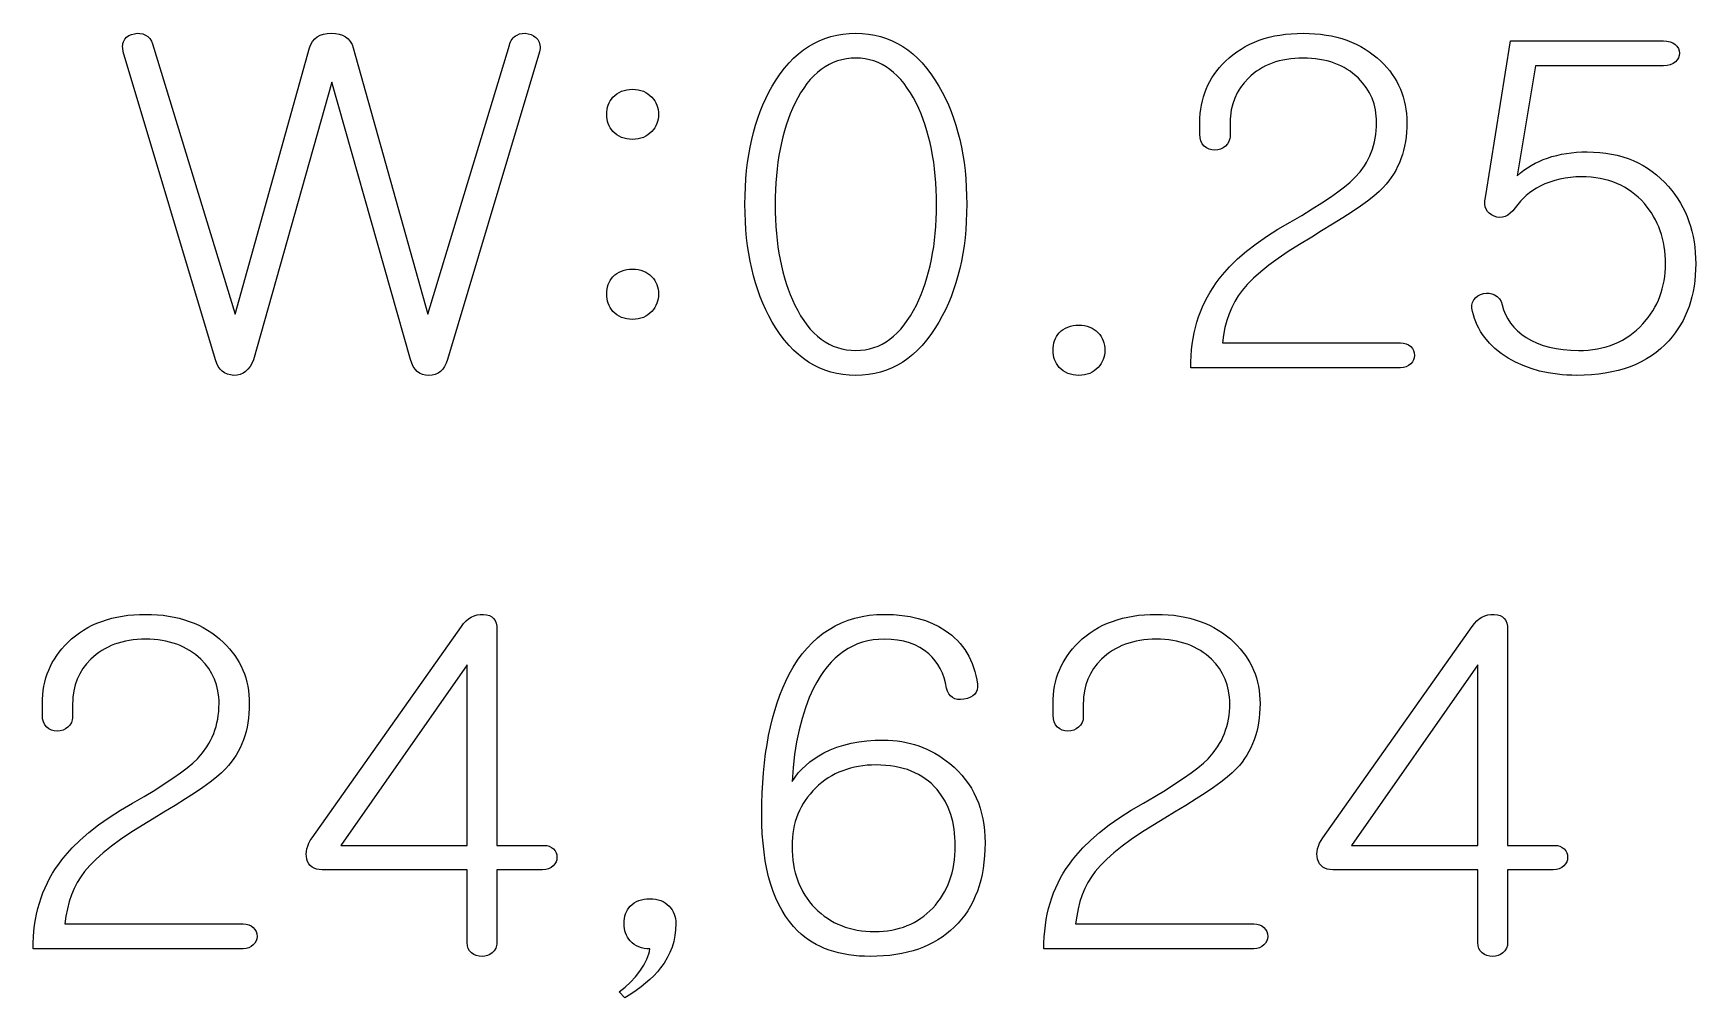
# Model space of a CAD drawing. Extents: x -145 to 145, y -175 to 185.
# Drawn here: x 4.87 to 22.9, y 166.19 to 176.65 of the extents above; entities that cross this region are included whole.
import ezdxf

# ---------------------------------------------------------------- set-up
doc = ezdxf.new("R2010")
doc.units = 0
doc.layers.add('screen_exp-1p', color=7, linetype='CONTINUOUS')

msp = doc.modelspace()

# ---------------------------------------------------------------- linework, layer by layer
at = {"layer": 'screen_exp-1p'}
for points in [[(5.843522, 176.448961), (5.836688, 176.488396), (5.835955, 176.506985), (5.837013, 176.524821), (5.839861, 176.541904), (5.844498, 176.558235), (5.859143, 176.588639), (5.87932, 176.610314), (5.903403, 176.627171), (5.93139, 176.639213), (5.963284, 176.646437), (5.9942, 176.650953), (6.024466, 176.65005), (6.054081, 176.643728), (6.083045, 176.631988), (6.109406, 176.61513), (6.13121, 176.593456), (6.148459, 176.566965), (6.161151, 176.535658), (7.05676, 173.607223), (7.86385, 176.492309), (7.877762, 176.529562), (7.896068, 176.561848), (7.918768, 176.589166), (7.945861, 176.611518), (7.977347, 176.628902), (8.013227, 176.64132), (8.0535, 176.64877), (8.098166, 176.651254), (8.144053, 176.64877), (8.185384, 176.64132), (8.222159, 176.628902), (8.254377, 176.611518), (8.28204, 176.589166), (8.305146, 176.561848), (8.323696, 176.529562), (8.33769, 176.492309), (9.14478, 173.607223), (10.029975, 176.521208), (10.034694, 176.539797), (10.04104, 176.557031), (10.049013, 176.57291), (10.058614, 176.587435), (10.069841, 176.600605), (10.082696, 176.612421), (10.097178, 176.622882), (10.113287, 176.631988), (10.140299, 176.643728), (10.169263, 176.65005), (10.20018, 176.650953), (10.233049, 176.646437), (10.264942, 176.637105), (10.29293, 176.623559), (10.317013, 176.605798), (10.33719, 176.583823), (10.35216, 176.55372), (10.360621, 176.521208), (10.362411, 176.50405), (10.362574, 176.486289), (10.358018, 176.448961), (9.358268, 173.11594), (9.344844, 173.075301), (9.328002, 173.04008), (9.307743, 173.010278), (9.284068, 172.985894), (9.256975, 172.966929), (9.226465, 172.953383), (9.192538, 172.945255), (9.155194, 172.942546), (9.11907, 172.945255), (9.086201, 172.953383), (9.056586, 172.966929), (9.030225, 172.985894), (9.007119, 173.010278), (8.987267, 173.04008), (8.97067, 173.075301), (8.957327, 173.11594), (8.103373, 176.121439), (7.254627, 173.111124), (7.237623, 173.071613), (7.217853, 173.037371), (7.195316, 173.008397), (7.170013, 172.98469), (7.141944, 172.966252), (7.111108, 172.953082), (7.077507, 172.94518), (7.041139, 172.942546), (7.005015, 172.946234), (6.972146, 172.954888), (6.942531, 172.96851), (6.91617, 172.987099), (6.893064, 173.010654), (6.873212, 173.039177), (6.856615, 173.072667), (6.843272, 173.111124), (5.843522, 176.448961)], [(13.787006, 176.651254), (13.857037, 176.649015), (13.925237, 176.642298), (13.991606, 176.631104), (14.056145, 176.615431), (14.118853, 176.595281), (14.17973, 176.570653), (14.238777, 176.541547), (14.295993, 176.507963), (14.351379, 176.469901), (14.404934, 176.427362), (14.456659, 176.380344), (14.506553, 176.328849), (14.554616, 176.272876), (14.600849, 176.212425), (14.645251, 176.147497), (14.687823, 176.07809), (14.724394, 176.012126), (14.758606, 175.944281), (14.790458, 175.874555), (14.819951, 175.802947), (14.847085, 175.729458), (14.871859, 175.654087), (14.894273, 175.576835), (14.914328, 175.497701), (14.932024, 175.416686), (14.947361, 175.33379), (14.960337, 175.249012), (14.970955, 175.162352), (14.979213, 175.073811), (14.985112, 174.983389), (14.988651, 174.891085), (14.98983, 174.7969), (14.988651, 174.703298), (14.985112, 174.61154), (14.979213, 174.521625), (14.970955, 174.433555), (14.960337, 174.347328), (14.947361, 174.262945), (14.932024, 174.180406), (14.914328, 174.099711), (14.894273, 174.02086), (14.871859, 173.943852), (14.847085, 173.868688), (14.819951, 173.795368), (14.790458, 173.723892), (14.758606, 173.65426), (14.724394, 173.586471), (14.687823, 173.520526), (14.645251, 173.450537), (14.600849, 173.385062), (14.554616, 173.324103), (14.506553, 173.26766), (14.456659, 173.215732), (14.404934, 173.16832), (14.351379, 173.125423), (14.295993, 173.087041), (14.238777, 173.053175), (14.17973, 173.023824), (14.118853, 172.998989), (14.056145, 172.97867), (13.991606, 172.962866), (13.925237, 172.951577), (13.857037, 172.944804), (13.787006, 172.942546), (13.716345, 172.944804), (13.647555, 172.951577), (13.580637, 172.962866), (13.51559, 172.97867), (13.452414, 172.998989), (13.391109, 173.023824), (13.331676, 173.053175), (13.274114, 173.087041), (13.218423, 173.125423), (13.164603, 173.16832), (13.112655, 173.215732), (13.062578, 173.26766), (13.014372, 173.324103), (12.968038, 173.385062), (12.923575, 173.450537), (12.880983, 173.520526), (12.845042, 173.586471), (12.81142, 173.65426), (12.780117, 173.723892), (12.751132, 173.795368), (12.724467, 173.868688), (12.70012, 173.943852), (12.678092, 174.02086), (12.658382, 174.099711), (12.640991, 174.180406), (12.62592, 174.262945), (12.613166, 174.347328), (12.602732, 174.433555), (12.594616, 174.521625), (12.588819, 174.61154), (12.585341, 174.703298), (12.584182, 174.7969), (12.585341, 174.891085), (12.588819, 174.983389), (12.594616, 175.073811), (12.602732, 175.162352), (12.613166, 175.249012), (12.62592, 175.33379), (12.640991, 175.416686), (12.658382, 175.497701), (12.678092, 175.576835), (12.70012, 175.654087), (12.724467, 175.729458), (12.751132, 175.802947), (12.780117, 175.874555), (12.81142, 175.944281), (12.845042, 176.012126), (12.880983, 176.07809), (12.923575, 176.147497), (12.968038, 176.212425), (13.014372, 176.272876), (13.062578, 176.328849), (13.112655, 176.380344), (13.164603, 176.427362), (13.218423, 176.469901), (13.274114, 176.507963), (13.331676, 176.541547), (13.391109, 176.570653), (13.452414, 176.595281), (13.51559, 176.615431), (13.580637, 176.631104), (13.647555, 176.642298), (13.716345, 176.649015), (13.787006, 176.651254)], [(18.63742, 176.651254), (18.702345, 176.650069), (18.765643, 176.646513), (18.827314, 176.640586), (18.887358, 176.632289), (18.945774, 176.621621), (19.002563, 176.608583), (19.057725, 176.593174), (19.11126, 176.575394), (19.163168, 176.555244), (19.213448, 176.532723), (19.262101, 176.507831), (19.309127, 176.480569), (19.354526, 176.450936), (19.398298, 176.418933), (19.440442, 176.384559), (19.480959, 176.347814), (19.515008, 176.313609), (19.546861, 176.278426), (19.576516, 176.242265), (19.603975, 176.205125), (19.629238, 176.167007), (19.652303, 176.127911), (19.673172, 176.087836), (19.691844, 176.046783), (19.708319, 176.004751), (19.722598, 175.961741), (19.73468, 175.917753), (19.744565, 175.872786), (19.752254, 175.826842), (19.757746, 175.779918), (19.761041, 175.732017), (19.762139, 175.683137), (19.761142, 175.629591), (19.758152, 175.577324), (19.753169, 175.526337), (19.746192, 175.476629), (19.737223, 175.428201), (19.726259, 175.381052), (19.713303, 175.335182), (19.698353, 175.290592), (19.68141, 175.247281), (19.662473, 175.205249), (19.641543, 175.164497), (19.61862, 175.125024), (19.593704, 175.086831), (19.566794, 175.049917), (19.537891, 175.014282), (19.506994, 174.979927), (19.461189, 174.934622), (19.404481, 174.885403), (19.336871, 174.832271), (19.258359, 174.775226), (19.168944, 174.714267), (19.068628, 174.649395), (18.957409, 174.580609), (18.835287, 174.50791), (18.731147, 174.440479), (18.598612, 174.361909), (18.476979, 174.285146), (18.366248, 174.21019), (18.266419, 174.137039), (18.177493, 174.065694), (18.099469, 173.996156), (18.032347, 173.928424), (17.976127, 173.862498), (17.934064, 173.805152), (17.896395, 173.743892), (17.863118, 173.678718), (17.834236, 173.609632), (17.809746, 173.536632), (17.78965, 173.459718), (17.773948, 173.378891), (17.762639, 173.294151), (19.694448, 173.294151), (19.726666, 173.291742), (19.75563, 173.284518), (19.78134, 173.272476), (19.803795, 173.255619), (19.82202, 173.235149), (19.835037, 173.21227), (19.842848, 173.186984), (19.845452, 173.159289), (19.842848, 173.133701), (19.835037, 173.109919), (19.82202, 173.087944), (19.803795, 173.067775), (19.78134, 173.04881), (19.75563, 173.035264), (19.726666, 173.027136), (19.694448, 173.024426), (17.418975, 173.024426), (17.419443, 173.090108), (17.422148, 173.154698), (17.427091, 173.218197), (17.434271, 173.280604), (17.443688, 173.341921), (17.455343, 173.402146), (17.469235, 173.46128), (17.485365, 173.519322), (17.503732, 173.576274), (17.524336, 173.632134), (17.547178, 173.686903), (17.572257, 173.74058), (17.599573, 173.793167), (17.629127, 173.844662), (17.660919, 173.895066), (17.694948, 173.944379), (17.72798, 173.988724), (17.76329, 174.032656), (17.840744, 174.119278), (17.927311, 174.204244), (18.022991, 174.287555), (18.127782, 174.369209), (18.241686, 174.449209), (18.364702, 174.527552), (18.49683, 174.60424), (18.621718, 174.677089), (18.736028, 174.746327), (18.839762, 174.811952), (18.932919, 174.873964), (19.0155, 174.932364), (19.087503, 174.987152), (19.14893, 175.038327), (19.19978, 175.08589), (19.254698, 175.148956), (19.302293, 175.215334), (19.323345, 175.249764), (19.342566, 175.285023), (19.359957, 175.321109), (19.375517, 175.358023), (19.389246, 175.395764), (19.401145, 175.434334), (19.411214, 175.473732), (19.419451, 175.513957), (19.425858, 175.55501), (19.430435, 175.596891), (19.433181, 175.6396), (19.434096, 175.683137), (19.433323, 175.718884), (19.431004, 175.753879), (19.421729, 175.821611), (19.406271, 175.886333), (19.384629, 175.948044), (19.356804, 176.006746), (19.322796, 176.062436), (19.282604, 176.115117), (19.236229, 176.164787), (19.207651, 176.191033), (19.177894, 176.215586), (19.146957, 176.238446), (19.11484, 176.259612), (19.081543, 176.279085), (19.047067, 176.296865), (19.011411, 176.312951), (18.974576, 176.327344), (18.93656, 176.340044), (18.897365, 176.35105), (18.85699, 176.360363), (18.815436, 176.367983), (18.772701, 176.37391), (18.728787, 176.378143), (18.683694, 176.380683), (18.63742, 176.38153), (18.591167, 176.380683), (18.546134, 176.378143), (18.502322, 176.37391), (18.45973, 176.367983), (18.418359, 176.360363), (18.378208, 176.35105), (18.339277, 176.340044), (18.301567, 176.327344), (18.265077, 176.312951), (18.229807, 176.296865), (18.195758, 176.279085), (18.16293, 176.259612), (18.131321, 176.238446), (18.100933, 176.215586), (18.071766, 176.191033), (18.043819, 176.164787), (17.997444, 176.115117), (17.957252, 176.062436), (17.923243, 176.006746), (17.895418, 175.948044), (17.873777, 175.886333), (17.858318, 175.821611), (17.849043, 175.753879), (17.846724, 175.718884), (17.845952, 175.683137), (17.845952, 175.543458), (17.845138, 175.525848), (17.842697, 175.50914), (17.832934, 175.478435), (17.816662, 175.451342), (17.793881, 175.427862), (17.769148, 175.408897), (17.741811, 175.395351), (17.71187, 175.387223), (17.679327, 175.384513), (17.646783, 175.387223), (17.616842, 175.395351), (17.589505, 175.408897), (17.564772, 175.427862), (17.544269, 175.454052), (17.529624, 175.484456), (17.520837, 175.519074), (17.517909, 175.557908), (17.517909, 175.683137), (17.518987, 175.732017), (17.522221, 175.779918), (17.527611, 175.826842), (17.535157, 175.872786), (17.544859, 175.917753), (17.556717, 175.961741), (17.570731, 176.004751), (17.586902, 176.046783), (17.605228, 176.087836), (17.62571, 176.127911), (17.648349, 176.167007), (17.673143, 176.205125), (17.700094, 176.242265), (17.7292, 176.278426), (17.760463, 176.313609), (17.793881, 176.347814), (17.833788, 176.384559), (17.875404, 176.418933), (17.918728, 176.450936), (17.963761, 176.480569), (18.010502, 176.507831), (18.058952, 176.532723), (18.10911, 176.555244), (18.160977, 176.575394), (18.214552, 176.593174), (18.269836, 176.608583), (18.326829, 176.621621), (18.38553, 176.632289), (18.44594, 176.640586), (18.508058, 176.646513), (18.571885, 176.650069), (18.63742, 176.651254)], [(22.546166, 176.569373), (22.583266, 176.566965), (22.616461, 176.55974), (22.645751, 176.547699), (22.671135, 176.530841), (22.691638, 176.510371), (22.706283, 176.487493), (22.715069, 176.462206), (22.717998, 176.434511), (22.715395, 176.408924), (22.707584, 176.385142), (22.694567, 176.363167), (22.676342, 176.342998), (22.64868, 176.324033), (22.617763, 176.310486), (22.583592, 176.302358), (22.546166, 176.299649), (21.155889, 176.299649), (20.958022, 175.105156), (20.993902, 175.136614), (21.031246, 175.165965), (21.070054, 175.193208), (21.110327, 175.218344), (21.152065, 175.241373), (21.195267, 175.262295), (21.239934, 175.281109), (21.286065, 175.297816), (21.336101, 175.31362), (21.387276, 175.327317), (21.439591, 175.338907), (21.493044, 175.34839), (21.547637, 175.355765), (21.603368, 175.361033), (21.660239, 175.364194), (21.718248, 175.365247), (21.786977, 175.36378), (21.853875, 175.359377), (21.918943, 175.35204), (21.98218, 175.341767), (22.043586, 175.328559), (22.103162, 175.312416), (22.160907, 175.293338), (22.216822, 175.271326), (22.270906, 175.246378), (22.323159, 175.218495), (22.373582, 175.187676), (22.422174, 175.153923), (22.468935, 175.117235), (22.513866, 175.077612), (22.556967, 175.035053), (22.598237, 174.98956), (22.634177, 174.946776), (22.667799, 174.902713), (22.699103, 174.85737), (22.728087, 174.810747), (22.754753, 174.762846), (22.7791, 174.713665), (22.801128, 174.663204), (22.820837, 174.611465), (22.838228, 174.558445), (22.8533, 174.504147), (22.866053, 174.448569), (22.876487, 174.391712), (22.884603, 174.333575), (22.8904, 174.274159), (22.893878, 174.213463), (22.895037, 174.151488), (22.893898, 174.088403), (22.890481, 174.026786), (22.884786, 173.966636), (22.876813, 173.907954), (22.866561, 173.850739), (22.854032, 173.794992), (22.839225, 173.740712), (22.822139, 173.6879), (22.802775, 173.636555), (22.781134, 173.586678), (22.757214, 173.538268), (22.731016, 173.491326), (22.70254, 173.445852), (22.671786, 173.401845), (22.638754, 173.359305), (22.603444, 173.318233), (22.559875, 173.27274), (22.513785, 173.230182), (22.465173, 173.190558), (22.414038, 173.15387), (22.360381, 173.120117), (22.304202, 173.089299), (22.245501, 173.061416), (22.184278, 173.036468), (22.120532, 173.014455), (22.054265, 172.995377), (21.985475, 172.979234), (21.914163, 172.966026), (21.840329, 172.955754), (21.763973, 172.948416), (21.685094, 172.944013), (21.603694, 172.942546), (21.550139, 172.94328), (21.497519, 172.945481), (21.445835, 172.94915), (21.395087, 172.954286), (21.296397, 172.968961), (21.201451, 172.989507), (21.110246, 173.015922), (21.022784, 173.048208), (20.939065, 173.086364), (20.859088, 173.13039), (20.784725, 173.180436), (20.717847, 173.234245), (20.658455, 173.291818), (20.606547, 173.353153), (20.5834, 173.385232), (20.562125, 173.418251), (20.54272, 173.452211), (20.525187, 173.487112), (20.509526, 173.522953), (20.495735, 173.559736), (20.483816, 173.597459), (20.473768, 173.636122), (20.466934, 173.671042), (20.466201, 173.687599), (20.467259, 173.703554), (20.470107, 173.718906), (20.474744, 173.733657), (20.489389, 173.761352), (20.509566, 173.785434), (20.533649, 173.8047), (20.561637, 173.81915), (20.59353, 173.828783), (20.624446, 173.833298), (20.654712, 173.832395), (20.684327, 173.826073), (20.713291, 173.814333), (20.74193, 173.796873), (20.765362, 173.773393), (20.783586, 173.743892), (20.796604, 173.70837), (20.812062, 173.654335), (20.832402, 173.603009), (20.857624, 173.554392), (20.887727, 173.508485), (20.922712, 173.465287), (20.962578, 173.424798), (21.007326, 173.387019), (21.056955, 173.351949), (21.113663, 173.319212), (21.174439, 173.290839), (21.239283, 173.266832), (21.308195, 173.24719), (21.381174, 173.231912), (21.458222, 173.221), (21.539338, 173.214453), (21.624522, 173.21227), (21.677894, 173.213399), (21.729964, 173.216786), (21.780733, 173.22243), (21.8302, 173.230332), (21.878365, 173.240492), (21.925228, 173.252909), (21.970789, 173.267585), (22.015049, 173.284518), (22.058007, 173.303708), (22.099663, 173.325157), (22.140018, 173.348863), (22.179071, 173.374827), (22.216822, 173.403049), (22.253271, 173.433528), (22.288418, 173.466265), (22.322264, 173.50126), (22.379623, 173.570422), (22.405434, 173.606302), (22.429334, 173.643046), (22.451321, 173.680656), (22.471397, 173.719132), (22.48956, 173.758473), (22.505812, 173.798679), (22.520152, 173.839751), (22.532579, 173.881689), (22.543095, 173.924492), (22.551699, 173.96816), (22.558391, 174.012694), (22.563171, 174.058093), (22.566038, 174.104358), (22.566994, 174.151488), (22.5661, 174.199766), (22.563415, 174.247066), (22.55894, 174.293387), (22.552675, 174.33873), (22.544621, 174.383095), (22.534776, 174.426481), (22.523142, 174.468888), (22.509717, 174.510318), (22.494503, 174.550769), (22.477499, 174.590242), (22.458704, 174.628736), (22.43812, 174.666252), (22.415746, 174.70279), (22.391583, 174.738349), (22.337885, 174.806533), (22.305321, 174.841528), (22.271414, 174.874265), (22.236165, 174.904744), (22.199573, 174.932966), (22.161639, 174.95893), (22.122363, 174.982636), (22.081744, 175.004085), (22.039783, 175.023276), (21.996479, 175.040209), (21.951833, 175.054884), (21.905844, 175.067301), (21.858513, 175.077461), (21.809839, 175.085363), (21.759823, 175.091008), (21.708465, 175.094394), (21.655764, 175.095523), (21.595232, 175.093943), (21.536002, 175.089202), (21.478074, 175.081299), (21.421448, 175.070237), (21.366123, 175.056013), (21.3121, 175.038628), (21.259379, 175.018083), (21.207959, 174.994377), (21.167279, 174.971724), (21.128552, 174.947115), (21.091777, 174.920549), (21.056955, 174.892026), (21.024086, 174.861546), (20.993169, 174.82911), (20.964205, 174.794717), (20.937194, 174.758368), (20.910833, 174.726383), (20.883822, 174.700269), (20.856159, 174.680024), (20.827846, 174.66565), (20.798882, 174.657146), (20.769267, 174.654512), (20.739001, 174.657748), (20.708084, 174.666854), (20.679283, 174.681605), (20.655363, 174.699366), (20.636325, 174.720137), (20.622168, 174.743918), (20.612893, 174.77071), (20.6085, 174.800512), (20.608988, 174.833325), (20.614358, 174.869147), (20.885123, 176.569373), (22.546166, 176.569373)], [(13.787006, 176.38153), (13.734997, 176.379611), (13.684411, 176.373853), (13.63525, 176.364258), (13.587512, 176.350825), (13.541198, 176.333553), (13.496307, 176.312443), (13.452841, 176.287495), (13.410798, 176.258709), (13.370179, 176.226085), (13.330984, 176.189622), (13.293213, 176.149322), (13.256865, 176.105183), (13.221942, 176.057206), (13.188442, 176.005391), (13.156366, 175.949738), (13.125713, 175.890246), (13.099861, 175.834029), (13.075677, 175.776155), (13.053161, 175.716626), (13.032312, 175.655442), (13.013132, 175.592601), (12.995619, 175.528105), (12.979774, 175.461954), (12.965597, 175.394146), (12.953088, 175.324683), (12.942247, 175.253565), (12.933073, 175.18079), (12.925568, 175.10636), (12.91973, 175.030275), (12.915561, 174.952533), (12.913059, 174.873136), (12.912225, 174.792083), (12.913059, 174.712197), (12.915561, 174.633891), (12.91973, 174.557166), (12.925568, 174.482021), (12.933073, 174.408456), (12.942247, 174.336472), (12.953088, 174.266069), (12.965597, 174.197245), (12.979774, 174.130002), (12.995619, 174.06434), (13.013132, 174.000258), (13.032312, 173.937756), (13.053161, 173.876835), (13.075677, 173.817494), (13.099861, 173.759734), (13.125713, 173.703554), (13.156366, 173.644062), (13.188442, 173.588409), (13.221942, 173.536594), (13.256865, 173.488617), (13.293213, 173.444478), (13.330984, 173.404178), (13.370179, 173.367715), (13.410798, 173.335091), (13.452841, 173.306305), (13.496307, 173.281357), (13.541198, 173.260247), (13.587512, 173.242975), (13.63525, 173.229542), (13.684411, 173.219946), (13.734997, 173.214189), (13.787006, 173.21227), (13.837775, 173.214189), (13.887242, 173.219946), (13.935407, 173.229542), (13.98227, 173.242975), (14.027831, 173.260247), (14.072091, 173.281357), (14.115049, 173.306305), (14.156705, 173.335091), (14.19706, 173.367715), (14.236113, 173.404178), (14.273864, 173.444478), (14.310313, 173.488617), (14.34546, 173.536594), (14.379306, 173.588409), (14.41185, 173.644062), (14.443092, 173.703554), (14.469575, 173.759734), (14.494349, 173.817494), (14.517414, 173.876835), (14.538771, 173.937756), (14.55842, 174.000258), (14.57636, 174.06434), (14.592591, 174.130002), (14.607114, 174.197245), (14.619928, 174.266069), (14.631033, 174.336472), (14.64043, 174.408456), (14.648119, 174.482021), (14.654099, 174.557166), (14.65837, 174.633891), (14.660933, 174.712197), (14.661787, 174.792083), (14.660933, 174.873136), (14.65837, 174.952533), (14.654099, 175.030275), (14.648119, 175.10636), (14.64043, 175.18079), (14.631033, 175.253565), (14.619928, 175.324683), (14.607114, 175.394146), (14.592591, 175.461954), (14.57636, 175.528105), (14.55842, 175.592601), (14.538771, 175.655442), (14.517414, 175.716626), (14.494349, 175.776155), (14.469575, 175.834029), (14.443092, 175.890246), (14.41185, 175.949738), (14.379306, 176.005391), (14.34546, 176.057206), (14.310313, 176.105183), (14.273864, 176.149322), (14.236113, 176.189622), (14.19706, 176.226085), (14.156705, 176.258709), (14.115049, 176.287495), (14.072091, 176.312443), (14.027831, 176.333553), (13.98227, 176.350825), (13.935407, 176.364258), (13.887242, 176.373853), (13.837775, 176.379611), (13.787006, 176.38153)], [(11.366541, 176.044374), (11.398272, 176.04302), (11.428375, 176.038956), (11.456851, 176.032183), (11.4837, 176.0227), (11.508921, 176.010508), (11.532515, 175.995607), (11.554483, 175.977997), (11.574823, 175.957677), (11.591908, 175.937885), (11.606716, 175.917038), (11.619245, 175.895138), (11.629496, 175.872184), (11.63747, 175.848177), (11.643165, 175.823116), (11.646582, 175.797002), (11.647721, 175.769834), (11.646582, 175.743794), (11.643165, 175.718658), (11.63747, 175.694425), (11.629496, 175.671095), (11.619245, 175.648669), (11.606716, 175.627145), (11.591908, 175.606524), (11.574823, 175.586807), (11.554483, 175.566487), (11.532515, 175.548877), (11.508921, 175.533976), (11.4837, 175.521784), (11.456851, 175.512301), (11.428375, 175.505528), (11.398272, 175.501464), (11.366541, 175.50011), (11.333591, 175.501464), (11.30243, 175.505528), (11.273059, 175.512301), (11.245478, 175.521784), (11.219687, 175.533976), (11.195686, 175.548877), (11.173474, 175.566487), (11.153053, 175.586807), (11.137188, 175.606524), (11.123438, 175.627145), (11.111804, 175.648669), (11.102285, 175.671095), (11.094881, 175.694425), (11.089592, 175.718658), (11.086419, 175.743794), (11.085362, 175.769834), (11.086419, 175.797002), (11.089592, 175.823116), (11.094881, 175.848177), (11.102285, 175.872184), (11.111804, 175.895138), (11.123438, 175.917038), (11.137188, 175.937885), (11.153053, 175.957677), (11.173474, 175.977997), (11.195686, 175.995607), (11.219687, 176.010508), (11.245478, 176.0227), (11.273059, 176.032183), (11.30243, 176.038956), (11.333591, 176.04302), (11.366541, 176.044374)], [(11.366541, 174.09369), (11.398272, 174.092411), (11.428375, 174.088573), (11.456851, 174.082176), (11.4837, 174.07322), (11.508921, 174.061706), (11.532515, 174.047633), (11.554483, 174.031001), (11.574823, 174.01181), (11.591908, 173.992017), (11.606716, 173.971171), (11.619245, 173.949271), (11.629496, 173.926317), (11.63747, 173.90231), (11.643165, 173.877249), (11.646582, 173.851134), (11.647721, 173.823966), (11.646582, 173.797852), (11.643165, 173.77249), (11.63747, 173.74788), (11.629496, 173.724024), (11.619245, 173.70092), (11.606716, 173.678568), (11.591908, 173.656969), (11.574823, 173.636122), (11.554483, 173.615803), (11.532515, 173.598193), (11.508921, 173.583291), (11.4837, 173.5711), (11.456851, 173.561617), (11.428375, 173.554844), (11.398272, 173.55078), (11.366541, 173.549425), (11.333591, 173.55078), (11.30243, 173.554844), (11.273059, 173.561617), (11.245478, 173.5711), (11.219687, 173.583291), (11.195686, 173.598193), (11.173474, 173.615803), (11.153053, 173.636122), (11.137188, 173.656969), (11.123438, 173.678568), (11.111804, 173.70092), (11.102285, 173.724024), (11.094881, 173.74788), (11.089592, 173.77249), (11.086419, 173.797852), (11.085362, 173.823966), (11.086419, 173.851134), (11.089592, 173.877249), (11.094881, 173.90231), (11.102285, 173.926317), (11.111804, 173.949271), (11.123438, 173.971171), (11.137188, 173.992017), (11.153053, 174.01181), (11.173474, 174.031001), (11.195686, 174.047633), (11.219687, 174.061706), (11.245478, 174.07322), (11.273059, 174.082176), (11.30243, 174.088573), (11.333591, 174.092411), (11.366541, 174.09369)], [(16.206541, 173.486811), (16.238272, 173.485531), (16.268375, 173.481693), (16.296851, 173.475296), (16.3237, 173.466341), (16.348921, 173.454826), (16.372515, 173.440753), (16.394483, 173.424121), (16.414823, 173.40493), (16.431908, 173.385062), (16.446716, 173.36399), (16.459245, 173.341714), (16.469496, 173.318233), (16.47747, 173.293549), (16.483165, 173.26766), (16.486582, 173.240567), (16.487721, 173.21227), (16.486582, 173.186231), (16.483165, 173.161095), (16.47747, 173.136862), (16.469496, 173.113532), (16.459245, 173.091105), (16.446716, 173.069581), (16.431908, 173.048961), (16.414823, 173.029243), (16.394483, 173.008923), (16.372515, 172.991313), (16.348921, 172.976412), (16.3237, 172.96422), (16.296851, 172.954738), (16.268375, 172.947964), (16.238272, 172.943901), (16.206541, 172.942546), (16.173591, 172.943901), (16.14243, 172.947964), (16.113059, 172.954738), (16.085478, 172.96422), (16.059687, 172.976412), (16.035686, 172.991313), (16.013474, 173.008923), (15.993053, 173.029243), (15.977188, 173.048961), (15.963438, 173.069581), (15.951804, 173.091105), (15.942285, 173.113532), (15.934881, 173.136862), (15.929592, 173.161095), (15.926419, 173.186231), (15.925362, 173.21227), (15.926419, 173.240567), (15.929592, 173.26766), (15.934881, 173.293549), (15.942285, 173.318233), (15.951804, 173.341714), (15.963438, 173.36399), (15.977188, 173.385062), (15.993053, 173.40493), (16.013474, 173.424121), (16.035686, 173.440753), (16.059687, 173.454826), (16.085478, 173.466341), (16.113059, 173.475296), (16.14243, 173.481693), (16.173591, 173.485531), (16.206541, 173.486811)], [(6.085363, 170.351254), (6.150288, 170.350069), (6.213586, 170.346513), (6.275257, 170.340586), (6.335301, 170.332289), (6.393717, 170.321621), (6.450506, 170.308583), (6.505668, 170.293174), (6.559203, 170.275394), (6.611111, 170.255244), (6.661391, 170.232723), (6.710044, 170.207831), (6.75707, 170.180569), (6.802469, 170.150936), (6.846241, 170.118933), (6.888385, 170.084559), (6.928902, 170.047814), (6.962951, 170.013609), (6.994804, 169.978426), (7.024459, 169.942265), (7.051918, 169.905125), (7.077181, 169.867007), (7.100246, 169.827911), (7.121115, 169.787836), (7.139787, 169.746783), (7.156262, 169.704751), (7.170541, 169.661741), (7.182623, 169.617753), (7.192508, 169.572786), (7.200197, 169.526842), (7.205689, 169.479918), (7.208984, 169.432017), (7.210082, 169.383137), (7.209085, 169.329591), (7.206095, 169.277324), (7.201112, 169.226337), (7.194135, 169.176629), (7.185166, 169.128201), (7.174202, 169.081052), (7.161246, 169.035182), (7.146296, 168.990592), (7.129353, 168.947281), (7.110416, 168.905249), (7.089486, 168.864497), (7.066563, 168.825024), (7.041647, 168.786831), (7.014737, 168.749917), (6.985834, 168.714282), (6.954937, 168.679927), (6.909132, 168.634622), (6.852424, 168.585403), (6.784814, 168.532271), (6.706302, 168.475226), (6.616887, 168.414267), (6.516571, 168.349395), (6.405352, 168.280609), (6.28323, 168.20791), (6.17909, 168.140479), (6.046555, 168.061909), (5.924922, 167.985146), (5.814191, 167.91019), (5.714362, 167.837039), (5.625436, 167.765694), (5.547412, 167.696156), (5.48029, 167.628424), (5.42407, 167.562498), (5.382007, 167.505152), (5.344338, 167.443892), (5.311061, 167.378718), (5.282179, 167.309632), (5.257689, 167.236632), (5.237593, 167.159718), (5.221891, 167.078891), (5.210582, 166.994151), (7.142391, 166.994151), (7.174609, 166.991742), (7.203573, 166.984518), (7.229283, 166.972476), (7.251738, 166.955619), (7.269963, 166.935149), (7.28298, 166.91227), (7.290791, 166.886984), (7.293395, 166.859289), (7.290791, 166.833701), (7.28298, 166.809919), (7.269963, 166.787944), (7.251738, 166.767775), (7.229283, 166.74881), (7.203573, 166.735264), (7.174609, 166.727136), (7.142391, 166.724426), (4.866918, 166.724426), (4.867386, 166.790108), (4.870091, 166.854698), (4.875034, 166.918197), (4.882214, 166.980604), (4.891631, 167.041921), (4.903286, 167.102146), (4.917178, 167.16128), (4.933308, 167.219322), (4.951675, 167.276274), (4.972279, 167.332134), (4.995121, 167.386903), (5.0202, 167.44058), (5.047516, 167.493167), (5.07707, 167.544662), (5.108862, 167.595066), (5.142891, 167.644379), (5.175923, 167.688724), (5.211233, 167.732656), (5.288687, 167.819278), (5.375254, 167.904244), (5.470934, 167.987555), (5.575725, 168.069209), (5.689629, 168.149209), (5.812645, 168.227552), (5.944773, 168.30424), (6.069661, 168.377089), (6.183971, 168.446327), (6.287705, 168.511952), (6.380862, 168.573964), (6.463443, 168.632364), (6.535446, 168.687152), (6.596873, 168.738327), (6.647723, 168.78589), (6.702641, 168.848956), (6.750236, 168.915334), (6.771288, 168.949764), (6.790509, 168.985023), (6.8079, 169.021109), (6.82346, 169.058023), (6.837189, 169.095764), (6.849088, 169.134334), (6.859157, 169.173732), (6.867394, 169.213957), (6.873801, 169.25501), (6.878378, 169.296891), (6.881124, 169.3396), (6.882039, 169.383137), (6.881266, 169.418884), (6.878947, 169.453879), (6.869672, 169.521611), (6.854214, 169.586333), (6.832572, 169.648044), (6.804747, 169.706746), (6.770739, 169.762436), (6.730547, 169.815117), (6.684172, 169.864787), (6.655594, 169.891033), (6.625837, 169.915586), (6.5949, 169.938446), (6.562783, 169.959612), (6.529486, 169.979085), (6.49501, 169.996865), (6.459354, 170.012951), (6.422519, 170.027344), (6.384503, 170.040044), (6.345308, 170.05105), (6.304933, 170.060363), (6.263379, 170.067983), (6.220644, 170.07391), (6.17673, 170.078143), (6.131637, 170.080683), (6.085363, 170.08153), (6.03911, 170.080683), (5.994077, 170.078143), (5.950265, 170.07391), (5.907673, 170.067983), (5.866302, 170.060363), (5.826151, 170.05105), (5.78722, 170.040044), (5.74951, 170.027344), (5.71302, 170.012951), (5.67775, 169.996865), (5.643701, 169.979085), (5.610873, 169.959612), (5.579264, 169.938446), (5.548876, 169.915586), (5.519709, 169.891033), (5.491762, 169.864787), (5.445387, 169.815117), (5.405195, 169.762436), (5.371186, 169.706746), (5.343361, 169.648044), (5.32172, 169.586333), (5.306261, 169.521611), (5.296986, 169.453879), (5.294667, 169.418884), (5.293895, 169.383137), (5.293895, 169.243458), (5.293081, 169.225848), (5.29064, 169.20914), (5.280877, 169.178435), (5.264605, 169.151342), (5.241824, 169.127862), (5.217091, 169.108897), (5.189754, 169.095351), (5.159813, 169.087223), (5.12727, 169.084513), (5.094726, 169.087223), (5.064785, 169.095351), (5.037448, 169.108897), (5.012715, 169.127862), (4.992212, 169.154052), (4.977567, 169.184456), (4.96878, 169.219074), (4.965852, 169.257908), (4.965852, 169.383137), (4.96693, 169.432017), (4.970164, 169.479918), (4.975554, 169.526842), (4.9831, 169.572786), (4.992802, 169.617753), (5.00466, 169.661741), (5.018674, 169.704751), (5.034845, 169.746783), (5.053171, 169.787836), (5.073653, 169.827911), (5.096292, 169.867007), (5.121086, 169.905125), (5.148037, 169.942265), (5.177143, 169.978426), (5.208406, 170.013609), (5.241824, 170.047814), (5.281731, 170.084559), (5.323347, 170.118933), (5.366671, 170.150936), (5.411704, 170.180569), (5.458445, 170.207831), (5.506895, 170.232723), (5.557053, 170.255244), (5.60892, 170.275394), (5.662495, 170.293174), (5.717779, 170.308583), (5.774772, 170.321621), (5.833473, 170.332289), (5.893883, 170.340586), (5.956001, 170.346513), (6.019828, 170.350069), (6.085363, 170.351254)], [(9.509855, 170.221208), (9.534101, 170.252741), (9.559973, 170.279909), (9.587473, 170.302713), (9.6166, 170.321151), (9.647354, 170.335224), (9.679735, 170.344932), (9.713743, 170.350276), (9.749379, 170.351254), (9.78355, 170.346588), (9.813165, 170.337406), (9.838224, 170.32371), (9.858727, 170.305497), (9.874673, 170.282769), (9.886063, 170.255526), (9.892898, 170.223767), (9.895176, 170.187493), (9.895176, 167.846672), (10.405465, 167.846672), (10.435405, 167.844264), (10.462742, 167.837039), (10.487476, 167.824998), (10.509605, 167.80814), (10.525552, 167.787971), (10.536942, 167.765995), (10.543777, 167.742214), (10.546055, 167.716626), (10.543451, 167.691039), (10.535641, 167.667257), (10.522623, 167.645282), (10.504398, 167.625113), (10.481618, 167.606148), (10.454932, 167.592601), (10.42434, 167.584473), (10.389844, 167.581764), (9.895176, 167.581764), (9.895176, 166.791858), (9.894362, 166.775376), (9.891921, 166.759647), (9.882158, 166.730447), (9.865886, 166.704257), (9.843105, 166.681078), (9.818697, 166.66422), (9.792337, 166.652179), (9.764024, 166.644954), (9.733758, 166.642546), (9.701214, 166.644954), (9.671273, 166.652179), (9.643936, 166.66422), (9.619203, 166.681078), (9.5987, 166.702451), (9.584056, 166.728039), (9.575269, 166.757841), (9.57234, 166.791858), (9.57234, 167.581764), (7.999816, 167.581764), (7.967598, 167.58357), (7.938634, 167.588989), (7.912924, 167.59802), (7.890469, 167.610663), (7.871268, 167.626919), (7.855321, 167.646787), (7.842629, 167.670267), (7.833191, 167.69736), (7.828391, 167.725206), (7.827008, 167.753352), (7.829042, 167.7818), (7.834493, 167.810548), (7.843361, 167.839598), (7.855647, 167.868948), (7.871349, 167.8986), (7.890469, 167.928552), (9.509855, 170.221208)], [(14.099918, 170.351254), (14.196736, 170.348545), (14.289324, 170.340417), (14.377681, 170.32687), (14.461807, 170.307905), (14.541702, 170.283522), (14.617367, 170.25372), (14.688801, 170.218499), (14.756004, 170.17786), (14.792148, 170.152441), (14.82638, 170.125556), (14.8587, 170.097202), (14.889109, 170.067381), (14.917605, 170.036093), (14.944189, 170.003337), (14.968862, 169.969113), (14.991622, 169.933422), (15.012471, 169.896264), (15.031407, 169.857638), (15.048432, 169.817544), (15.063544, 169.775983), (15.076745, 169.732954), (15.088033, 169.688458), (15.09741, 169.642494), (15.104875, 169.595063), (15.106014, 169.563003), (15.101621, 169.534254), (15.091695, 169.508817), (15.076236, 169.486691), (15.055245, 169.467877), (15.028722, 169.452374), (14.996666, 169.440182), (14.959078, 169.431302), (14.921978, 169.427915), (14.888783, 169.429797), (14.859494, 169.436946), (14.834109, 169.449364), (14.81263, 169.467049), (14.795057, 169.490003), (14.781388, 169.518225), (14.771625, 169.551714), (14.759502, 169.609136), (14.743963, 169.663397), (14.725006, 169.714497), (14.702632, 169.762436), (14.676841, 169.807215), (14.647633, 169.848832), (14.615007, 169.887289), (14.578965, 169.922585), (14.532671, 169.959838), (14.482309, 169.992123), (14.42788, 170.019442), (14.369382, 170.041794), (14.306816, 170.059178), (14.240182, 170.071596), (14.169481, 170.079046), (14.094711, 170.08153), (14.033142, 170.07946), (13.973403, 170.073251), (13.915495, 170.062903), (13.859418, 170.048416), (13.805171, 170.02979), (13.752755, 170.007024), (13.70217, 169.98012), (13.653415, 169.949076), (13.606491, 169.913893), (13.561397, 169.874571), (13.518134, 169.831109), (13.476701, 169.783509), (13.437099, 169.731769), (13.399328, 169.67589), (13.363387, 169.615872), (13.329277, 169.551714), (13.282333, 169.44846), (13.240432, 169.338584), (13.203576, 169.222085), (13.171765, 169.098963), (13.144997, 168.969218), (13.123274, 168.832851), (13.106595, 168.689861), (13.094961, 168.540248), (13.127668, 168.587209), (13.163303, 168.631762), (13.201868, 168.673906), (13.243361, 168.713643), (13.287784, 168.750971), (13.335135, 168.78589), (13.385416, 168.818402), (13.438625, 168.848505), (13.508025, 168.881242), (13.580842, 168.909614), (13.657076, 168.933621), (13.736728, 168.953264), (13.819796, 168.968541), (13.906281, 168.979453), (13.996184, 168.986001), (14.089504, 168.988183), (14.139296, 168.987186), (14.188437, 168.984195), (14.236928, 168.979209), (14.284768, 168.972229), (14.331956, 168.963254), (14.378494, 168.952285), (14.424381, 168.939322), (14.469617, 168.924365), (14.514202, 168.907413), (14.558137, 168.888467), (14.60142, 168.867526), (14.644053, 168.844591), (14.686034, 168.819662), (14.727365, 168.792739), (14.808074, 168.732909), (14.854104, 168.692871), (14.897163, 168.651028), (14.937253, 168.607378), (14.974374, 168.561923), (15.008525, 168.514661), (15.039706, 168.465593), (15.067917, 168.414718), (15.093159, 168.362038), (15.115431, 168.307551), (15.134734, 168.251258), (15.151067, 168.193159), (15.16443, 168.133254), (15.174824, 168.071542), (15.182248, 168.008025), (15.186703, 167.942701), (15.188187, 167.875571), (15.186886, 167.802571), (15.18298, 167.731678), (15.176472, 167.662892), (15.167359, 167.596214), (15.155644, 167.531642), (15.141324, 167.469178), (15.124401, 167.408822), (15.104875, 167.350572), (15.082745, 167.29443), (15.058012, 167.240394), (15.030675, 167.188467), (15.000734, 167.138646), (14.96819, 167.090932), (14.933043, 167.045326), (14.895292, 167.001827), (14.854937, 166.960435), (14.813546, 166.921941), (14.770079, 166.88593), (14.724538, 166.852403), (14.676922, 166.821359), (14.627232, 166.792798), (14.575466, 166.766721), (14.521626, 166.743128), (14.465712, 166.722018), (14.407723, 166.703392), (14.347659, 166.687249), (14.28552, 166.67359), (14.221307, 166.662414), (14.155019, 166.653722), (14.086656, 166.647513), (14.016219, 166.643788), (13.943707, 166.642546), (13.882057, 166.643618), (13.822074, 166.646836), (13.763759, 166.652198), (13.707113, 166.659705), (13.652134, 166.669357), (13.598823, 166.681153), (13.547179, 166.695095), (13.497204, 166.711181), (13.448897, 166.729412), (13.402257, 166.749788), (13.357285, 166.772309), (13.313982, 166.796975), (13.272346, 166.823786), (13.232378, 166.852741), (13.194078, 166.883841), (13.157445, 166.917087), (13.110155, 166.966625), (13.065915, 167.020115), (13.024727, 167.077555), (12.98659, 167.138947), (12.951503, 167.20429), (12.919468, 167.273583), (12.890483, 167.346828), (12.86455, 167.424024), (12.841667, 167.50517), (12.821836, 167.590268), (12.805055, 167.679317), (12.791326, 167.772317), (12.780647, 167.869268), (12.77302, 167.97017), (12.768443, 168.075023), (12.766918, 168.183827), (12.768077, 168.300947), (12.771555, 168.415095), (12.777352, 168.526269), (12.785468, 168.634471), (12.795902, 168.739701), (12.808656, 168.841957), (12.823727, 168.941241), (12.841118, 169.037552), (12.860828, 169.130891), (12.882856, 169.221257), (12.907203, 169.30865), (12.933868, 169.393071), (12.962853, 169.474519), (12.994156, 169.552994), (13.027778, 169.628496), (13.063719, 169.701026), (13.10865, 169.779764), (13.156225, 169.853423), (13.206444, 169.922002), (13.259308, 169.985501), (13.314816, 170.04392), (13.372968, 170.097259), (13.433764, 170.145518), (13.497204, 170.188697), (13.563289, 170.226796), (13.632017, 170.259816), (13.70339, 170.287755), (13.777407, 170.310615), (13.854069, 170.328394), (13.933374, 170.341094), (14.015324, 170.348714), (14.099918, 170.351254)], [(17.045363, 170.351254), (17.110288, 170.350069), (17.173586, 170.346513), (17.235257, 170.340586), (17.295301, 170.332289), (17.353717, 170.321621), (17.410506, 170.308583), (17.465668, 170.293174), (17.519203, 170.275394), (17.571111, 170.255244), (17.621391, 170.232723), (17.670044, 170.207831), (17.71707, 170.180569), (17.762469, 170.150936), (17.806241, 170.118933), (17.848385, 170.084559), (17.888902, 170.047814), (17.922951, 170.013609), (17.954804, 169.978426), (17.984459, 169.942265), (18.011918, 169.905125), (18.037181, 169.867007), (18.060246, 169.827911), (18.081115, 169.787836), (18.099787, 169.746783), (18.116262, 169.704751), (18.130541, 169.661741), (18.142623, 169.617753), (18.152508, 169.572786), (18.160197, 169.526842), (18.165689, 169.479918), (18.168984, 169.432017), (18.170082, 169.383137), (18.169085, 169.329591), (18.166095, 169.277324), (18.161112, 169.226337), (18.154135, 169.176629), (18.145166, 169.128201), (18.134202, 169.081052), (18.121246, 169.035182), (18.106296, 168.990592), (18.089353, 168.947281), (18.070416, 168.905249), (18.049486, 168.864497), (18.026563, 168.825024), (18.001647, 168.786831), (17.974737, 168.749917), (17.945834, 168.714282), (17.914937, 168.679927), (17.869132, 168.634622), (17.812424, 168.585403), (17.744814, 168.532271), (17.666302, 168.475226), (17.576887, 168.414267), (17.476571, 168.349395), (17.365352, 168.280609), (17.24323, 168.20791), (17.13909, 168.140479), (17.006555, 168.061909), (16.884922, 167.985146), (16.774191, 167.91019), (16.674362, 167.837039), (16.585436, 167.765694), (16.507412, 167.696156), (16.44029, 167.628424), (16.38407, 167.562498), (16.342007, 167.505152), (16.304338, 167.443892), (16.271061, 167.378718), (16.242179, 167.309632), (16.217689, 167.236632), (16.197593, 167.159718), (16.181891, 167.078891), (16.170582, 166.994151), (18.102391, 166.994151), (18.134609, 166.991742), (18.163573, 166.984518), (18.189283, 166.972476), (18.211738, 166.955619), (18.229963, 166.935149), (18.24298, 166.91227), (18.250791, 166.886984), (18.253395, 166.859289), (18.250791, 166.833701), (18.24298, 166.809919), (18.229963, 166.787944), (18.211738, 166.767775), (18.189283, 166.74881), (18.163573, 166.735264), (18.134609, 166.727136), (18.102391, 166.724426), (15.826918, 166.724426), (15.827386, 166.790108), (15.830091, 166.854698), (15.835034, 166.918197), (15.842214, 166.980604), (15.851631, 167.041921), (15.863286, 167.102146), (15.877178, 167.16128), (15.893308, 167.219322), (15.911675, 167.276274), (15.932279, 167.332134), (15.955121, 167.386903), (15.9802, 167.44058), (16.007516, 167.493167), (16.03707, 167.544662), (16.068862, 167.595066), (16.102891, 167.644379), (16.135923, 167.688724), (16.171233, 167.732656), (16.248687, 167.819278), (16.335254, 167.904244), (16.430934, 167.987555), (16.535725, 168.069209), (16.649629, 168.149209), (16.772645, 168.227552), (16.904773, 168.30424), (17.029661, 168.377089), (17.143971, 168.446327), (17.247705, 168.511952), (17.340862, 168.573964), (17.423443, 168.632364), (17.495446, 168.687152), (17.556873, 168.738327), (17.607723, 168.78589), (17.662641, 168.848956), (17.710236, 168.915334), (17.731288, 168.949764), (17.750509, 168.985023), (17.7679, 169.021109), (17.78346, 169.058023), (17.797189, 169.095764), (17.809088, 169.134334), (17.819157, 169.173732), (17.827394, 169.213957), (17.833801, 169.25501), (17.838378, 169.296891), (17.841124, 169.3396), (17.842039, 169.383137), (17.841266, 169.418884), (17.838947, 169.453879), (17.829672, 169.521611), (17.814214, 169.586333), (17.792572, 169.648044), (17.764747, 169.706746), (17.730739, 169.762436), (17.690547, 169.815117), (17.644172, 169.864787), (17.615594, 169.891033), (17.585837, 169.915586), (17.5549, 169.938446), (17.522783, 169.959612), (17.489486, 169.979085), (17.45501, 169.996865), (17.419354, 170.012951), (17.382519, 170.027344), (17.344503, 170.040044), (17.305308, 170.05105), (17.264933, 170.060363), (17.223379, 170.067983), (17.180644, 170.07391), (17.13673, 170.078143), (17.091637, 170.080683), (17.045363, 170.08153), (16.99911, 170.080683), (16.954077, 170.078143), (16.910265, 170.07391), (16.867673, 170.067983), (16.826302, 170.060363), (16.786151, 170.05105), (16.74722, 170.040044), (16.70951, 170.027344), (16.67302, 170.012951), (16.63775, 169.996865), (16.603701, 169.979085), (16.570873, 169.959612), (16.539264, 169.938446), (16.508876, 169.915586), (16.479709, 169.891033), (16.451762, 169.864787), (16.405387, 169.815117), (16.365195, 169.762436), (16.331186, 169.706746), (16.303361, 169.648044), (16.28172, 169.586333), (16.266261, 169.521611), (16.256986, 169.453879), (16.254667, 169.418884), (16.253895, 169.383137), (16.253895, 169.243458), (16.253081, 169.225848), (16.25064, 169.20914), (16.240877, 169.178435), (16.224605, 169.151342), (16.201824, 169.127862), (16.177091, 169.108897), (16.149754, 169.095351), (16.119813, 169.087223), (16.08727, 169.084513), (16.054726, 169.087223), (16.024785, 169.095351), (15.997448, 169.108897), (15.972715, 169.127862), (15.952212, 169.154052), (15.937567, 169.184456), (15.92878, 169.219074), (15.925852, 169.257908), (15.925852, 169.383137), (15.92693, 169.432017), (15.930164, 169.479918), (15.935554, 169.526842), (15.9431, 169.572786), (15.952802, 169.617753), (15.96466, 169.661741), (15.978674, 169.704751), (15.994845, 169.746783), (16.013171, 169.787836), (16.033653, 169.827911), (16.056292, 169.867007), (16.081086, 169.905125), (16.108037, 169.942265), (16.137143, 169.978426), (16.168406, 170.013609), (16.201824, 170.047814), (16.241731, 170.084559), (16.283347, 170.118933), (16.326671, 170.150936), (16.371704, 170.180569), (16.418445, 170.207831), (16.466895, 170.232723), (16.517053, 170.255244), (16.56892, 170.275394), (16.622495, 170.293174), (16.677779, 170.308583), (16.734772, 170.321621), (16.793473, 170.332289), (16.853883, 170.340586), (16.916001, 170.346513), (16.979828, 170.350069), (17.045363, 170.351254)], [(20.469855, 170.221208), (20.494101, 170.252741), (20.519973, 170.279909), (20.547473, 170.302713), (20.5766, 170.321151), (20.607354, 170.335224), (20.639735, 170.344932), (20.673743, 170.350276), (20.709379, 170.351254), (20.74355, 170.346588), (20.773165, 170.337406), (20.798224, 170.32371), (20.818727, 170.305497), (20.834673, 170.282769), (20.846063, 170.255526), (20.852898, 170.223767), (20.855176, 170.187493), (20.855176, 167.846672), (21.365465, 167.846672), (21.395405, 167.844264), (21.422742, 167.837039), (21.447476, 167.824998), (21.469605, 167.80814), (21.485552, 167.787971), (21.496942, 167.765995), (21.503777, 167.742214), (21.506055, 167.716626), (21.503451, 167.691039), (21.495641, 167.667257), (21.482623, 167.645282), (21.464398, 167.625113), (21.441618, 167.606148), (21.414932, 167.592601), (21.38434, 167.584473), (21.349844, 167.581764), (20.855176, 167.581764), (20.855176, 166.791858), (20.854362, 166.775376), (20.851921, 166.759647), (20.842158, 166.730447), (20.825886, 166.704257), (20.803105, 166.681078), (20.778697, 166.66422), (20.752337, 166.652179), (20.724024, 166.644954), (20.693758, 166.642546), (20.661214, 166.644954), (20.631273, 166.652179), (20.603936, 166.66422), (20.579203, 166.681078), (20.5587, 166.702451), (20.544056, 166.728039), (20.535269, 166.757841), (20.53234, 166.791858), (20.53234, 167.581764), (18.959816, 167.581764), (18.927598, 167.58357), (18.898634, 167.588989), (18.872924, 167.59802), (18.850469, 167.610663), (18.831268, 167.626919), (18.815321, 167.646787), (18.802629, 167.670267), (18.793191, 167.69736), (18.788391, 167.725206), (18.787008, 167.753352), (18.789042, 167.7818), (18.794493, 167.810548), (18.803361, 167.839598), (18.815647, 167.868948), (18.831349, 167.8986), (18.850469, 167.928552), (20.469855, 170.221208)], [(9.57234, 169.802172), (8.202891, 167.846672), (9.57234, 167.846672), (9.57234, 169.802172)], [(20.53234, 169.802172), (19.162891, 167.846672), (20.53234, 167.846672), (20.53234, 169.802172)], [(13.094961, 167.837039), (13.095937, 167.785882), (13.098866, 167.735968), (13.103748, 167.687295), (13.110582, 167.639863), (13.119369, 167.593674), (13.130108, 167.548726), (13.142801, 167.50502), (13.157445, 167.462556), (13.174043, 167.421333), (13.192593, 167.381352), (13.213095, 167.342613), (13.235551, 167.305116), (13.259959, 167.268861), (13.286319, 167.233847), (13.314633, 167.200075), (13.344898, 167.167545), (13.37671, 167.136633), (13.409661, 167.107715), (13.443751, 167.080791), (13.478979, 167.055862), (13.515347, 167.032927), (13.552854, 167.011987), (13.5915, 166.993041), (13.631285, 166.976089), (13.672209, 166.961131), (13.714272, 166.948168), (13.757474, 166.937199), (13.801815, 166.928225), (13.847296, 166.921245), (13.893915, 166.916259), (13.941673, 166.913267), (13.99057, 166.91227), (14.038796, 166.913267), (14.085843, 166.916259), (14.131709, 166.921245), (14.176396, 166.928225), (14.219903, 166.937199), (14.262231, 166.948168), (14.303379, 166.961131), (14.343347, 166.976089), (14.382135, 166.993041), (14.419744, 167.011987), (14.456172, 167.032927), (14.491422, 167.055862), (14.525491, 167.080791), (14.558381, 167.107715), (14.590091, 167.136633), (14.620621, 167.167545), (14.650256, 167.200094), (14.67798, 167.233922), (14.703791, 167.26903), (14.727691, 167.305417), (14.749678, 167.343084), (14.769754, 167.38203), (14.787917, 167.422255), (14.804169, 167.46376), (14.818509, 167.506544), (14.830936, 167.550607), (14.841452, 167.59595), (14.850056, 167.642573), (14.856748, 167.690474), (14.861528, 167.739655), (14.864396, 167.790116), (14.865352, 167.841855), (14.864579, 167.888271), (14.86226, 167.933595), (14.858395, 167.977828), (14.852985, 168.020969), (14.837526, 168.103979), (14.815885, 168.182623), (14.78806, 168.256903), (14.754051, 168.326817), (14.713859, 168.392367), (14.667484, 168.453551), (14.638052, 168.48563), (14.607034, 168.515639), (14.574429, 168.543579), (14.540238, 168.569449), (14.50446, 168.593249), (14.467095, 168.61498), (14.428144, 168.634641), (14.387606, 168.652232), (14.345482, 168.667754), (14.301772, 168.681206), (14.256475, 168.692589), (14.209591, 168.701902), (14.161121, 168.709146), (14.111064, 168.71432), (14.059421, 168.717424), (14.006191, 168.718459), (13.957253, 168.717481), (13.909373, 168.714546), (13.862551, 168.709654), (13.816786, 168.702805), (13.772078, 168.694), (13.728429, 168.683238), (13.685837, 168.67052), (13.644303, 168.655845), (13.603826, 168.639213), (13.564407, 168.620624), (13.526046, 168.600078), (13.488743, 168.577576), (13.452497, 168.553118), (13.417309, 168.526702), (13.383178, 168.49833), (13.350105, 168.468001), (13.319209, 168.436186), (13.290306, 168.403354), (13.263396, 168.369507), (13.23848, 168.334644), (13.215557, 168.298765), (13.194627, 168.26187), (13.17569, 168.223958), (13.158747, 168.185031), (13.143797, 168.145088), (13.130841, 168.104129), (13.119877, 168.062154), (13.110907, 168.019163), (13.103931, 167.975156), (13.098948, 167.930133), (13.095958, 167.884094), (13.094961, 167.837039)], [(11.221234, 166.257226), (11.284044, 166.309304), (11.342298, 166.364393), (11.395995, 166.422492), (11.445137, 166.483601), (11.487118, 166.549226), (11.519337, 166.611239), (11.531785, 166.64089), (11.541792, 166.669639), (11.549359, 166.697484), (11.554484, 166.724426), (11.521534, 166.725781), (11.490373, 166.729845), (11.461002, 166.736618), (11.433421, 166.746101), (11.40763, 166.758293), (11.383629, 166.773194), (11.361417, 166.790804), (11.340996, 166.811124), (11.325131, 166.830916), (11.311381, 166.851763), (11.299747, 166.873663), (11.290228, 166.896617), (11.282824, 166.920624), (11.277535, 166.945685), (11.274362, 166.971799), (11.273305, 166.998967), (11.274362, 167.027189), (11.277535, 167.054056), (11.282824, 167.079568), (11.290228, 167.103726), (11.299747, 167.126529), (11.311381, 167.147978), (11.325131, 167.168072), (11.340996, 167.186811), (11.361417, 167.206002), (11.383629, 167.222634), (11.40763, 167.236707), (11.433421, 167.248221), (11.461002, 167.257177), (11.490373, 167.263574), (11.521534, 167.267412), (11.554484, 167.268691), (11.586215, 167.267412), (11.616318, 167.263574), (11.644794, 167.257177), (11.671643, 167.248221), (11.696864, 167.236707), (11.720458, 167.222634), (11.742426, 167.206002), (11.762766, 167.186811), (11.779851, 167.167018), (11.794659, 167.146172), (11.807188, 167.124272), (11.817439, 167.101318), (11.825413, 167.077311), (11.831108, 167.05225), (11.834525, 167.026135), (11.835664, 166.998967), (11.833061, 166.932439), (11.82525, 166.867717), (11.812232, 166.804802), (11.794008, 166.743693), (11.770576, 166.684389), (11.741937, 166.626892), (11.708092, 166.571201), (11.669039, 166.517317), (11.634542, 166.475398), (11.596141, 166.433931), (11.553833, 166.392916), (11.507621, 166.352352), (11.457503, 166.312239), (11.40348, 166.272578), (11.345552, 166.233369), (11.283719, 166.194611), (11.221234, 166.257226)]]:
    msp.add_lwpolyline(points, dxfattribs=at)

doc.saveas('drawing.dxf')
